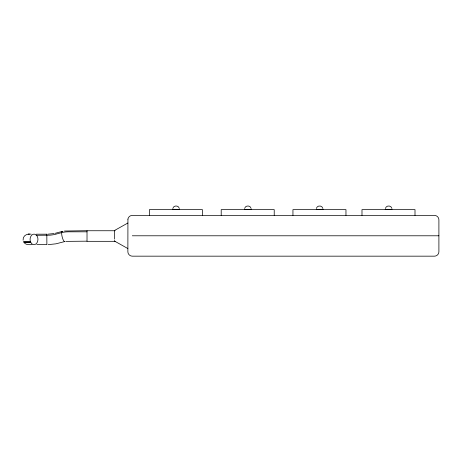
<?xml version="1.0" encoding="UTF-8"?>
<svg xmlns="http://www.w3.org/2000/svg" width="462" height="462" viewBox="0 0 462 462"><rect width="100%" height="100%" fill="white"/><g stroke="black" fill="none" stroke-linecap="round" stroke-linejoin="round"><path stroke-width="0.69" d="M23.1 240.165C22.511 235.793 27.339 233.154 31.191 234.188M46.801 234.534L46.812 234.188L36.348 234.188M172.771 208.454C173.631 205.145 178.505 205.145 179.366 208.454M244.565 208.454C245.426 205.145 250.3 205.145 251.161 208.454M316.308 208.454C317.169 205.145 322.043 205.145 322.898 208.454M385.348 208.454C386.209 205.145 391.083 205.145 391.938 208.454M127.87 223.013L114.582 230.457L114.582 239.131M179.435 209.361L172.58 209.321L173.048 209.396M251.23 209.361L244.496 209.361M392.013 209.361L385.158 209.321L385.626 209.396M62.151 231.433L54.897 233.374M64.628 241.597L55.89 243.838L48.14 244.635M53.921 233.57L47.927 234.176M64.391 231.029L87.018 230.711L87.018 241.326L115.096 241.326M65.91 241.372L87.018 241.176M322.626 209.396L323.094 209.321L316.233 209.361M87.018 230.746L115.096 230.746M87.018 231.814L68.162 231.82A21.304 13.49 0 0 0 62.416 232.426L55.394 234.298A23.227 14.709 0 0 1 49.769 235.187L36.151 235.291M132.305 235.787L438.9 235.787M23.418 241.389L30.342 241.389L31.41 243.393A5.319 3.967 -90 0 0 37 242.793A5.319 3.967 -90 0 0 36.55 235.291A5.371 4.002 -90 0 0 32.115 234.84A5.371 4.002 -90 0 0 30.111 240.165L30.342 241.389M23.816 242.163L30.636 242.163M30.735 242.394L23.943 242.394C25.71 245.056 29.187 244.721 31.953 244.646M36.833 244.646L46.876 244.646L46.829 234.199M28.159 234.188L29.591 234.199M127.87 248.556L114.582 241.112L114.582 240.39M415.003 215.402L415.003 209.632L361.989 209.632L361.989 215.402M345.963 215.402L345.963 209.632L292.948 209.632L292.948 215.402M274.22 215.402L274.22 209.632L221.206 209.632L221.206 215.402M202.425 215.402L202.425 209.632L149.411 209.632L149.411 215.402M64.992 241.482A5.325 1.461 76.5 0 1 62.745 238.79A5.325 1.461 76.5 0 1 61.689 232.577A5.377 1.478 76.5 0 1 62.982 231.676M127.928 219.144L127.87 251.732C127.83 254.106 129.938 256.208 132.305 256.167L434.471 256.167C436.838 256.208 438.946 254.106 438.9 251.732L438.9 219.837C438.946 217.463 436.838 215.361 434.471 215.402L132.305 215.402C130.186 215.379 128.234 217.048 127.928 219.144"/></g></svg>
